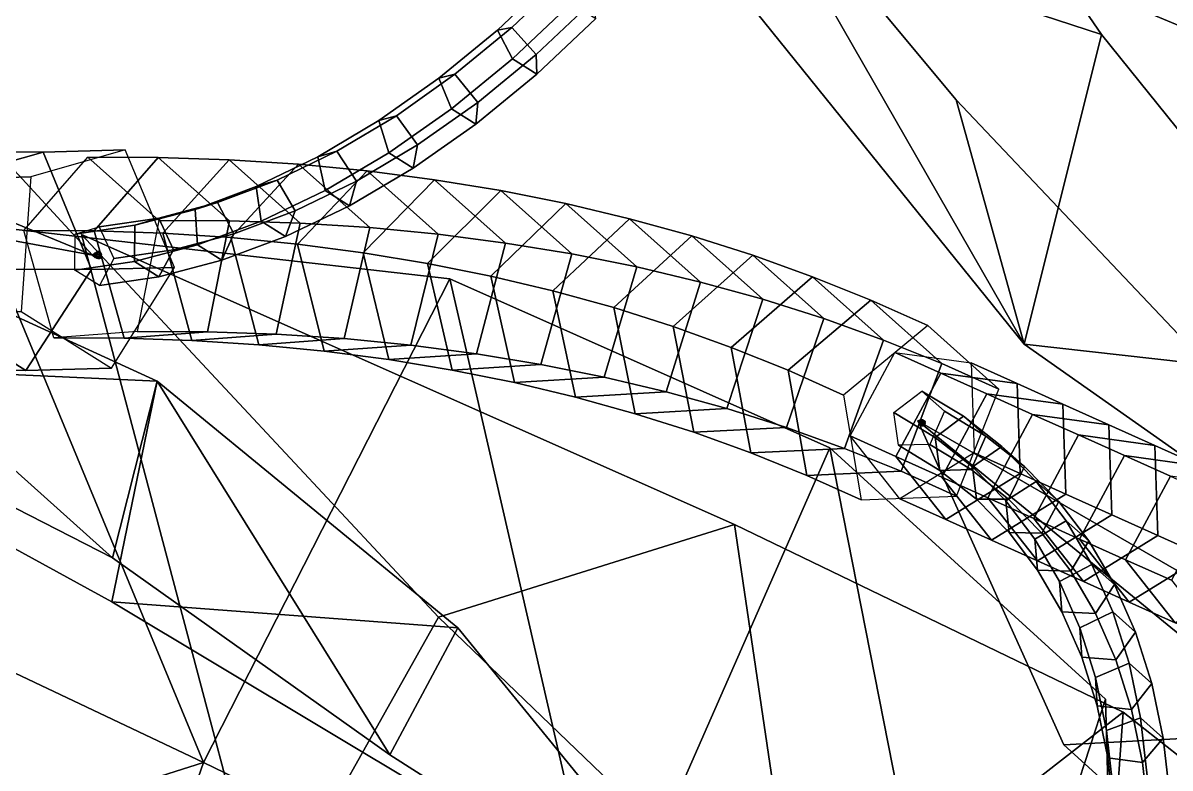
# Model space of a CAD drawing. Header units: metres. Extents: x -219 to 389, y -251 to 301.
# Drawn here: x 333.72 to 349.4, y -26.41 to -16.22 of the extents above; entities that cross this region are included whole.
import ezdxf

# ---------------------------------------------------------------- set-up
doc = ezdxf.new("R2010")
doc.units = ezdxf.units.M

msp = doc.modelspace()

# ---------------------------------------------------------------- linework, layer by layer
at = {"layer": 'Breeder_Intrnd', "color": 3}
for points in [[(332.8914, -17.9803, 845.6541), (334, -17.9865, 846.804), (332.6919, -18.3569, 848.0627), (331.5649, -18.3503, 846.8936)], [(334, -17.9865, 846.804), (335.12, -17.957, 847.9423), (333.8305, -18.3273, 849.2202), (332.6919, -18.3569, 848.0627)], [(333.5316, -19.5874, 844.9907), (334.6586, -19.594, 846.1598), (334, -17.9865, 846.804), (332.8914, -17.9803, 845.6541)], [(334.6586, -19.594, 846.1598), (335.7972, -19.5644, 847.3173), (335.12, -17.957, 847.9423), (334, -17.9865, 846.804)], [(334.6118, -18.05658, 848.4819), (335.5738, -18.05999, 849.4862), (334.6965, -19.06507, 850.323), (333.7346, -19.06166, 849.3187)], [(335.5829, -18.9231, 847.5488), (336.5448, -18.9266, 848.5531), (335.5738, -18.05999, 849.4862), (334.6118, -18.05658, 848.4819)], [(335.5738, -18.05999, 849.4862), (336.5402, -18.09243, 850.5221), (335.6376, -19.09704, 851.3322), (334.6965, -19.06507, 850.323)], [(336.5448, -18.9266, 848.5531), (337.5112, -18.959, 849.5891), (336.5402, -18.09243, 850.5221), (335.5738, -18.05999, 849.4862)], [(336.5402, -18.09243, 850.5221), (337.4921, -18.1541, 851.5701), (336.5646, -19.1574, 852.353), (335.6376, -19.09704, 851.3322)], [(337.5112, -18.959, 849.5891), (338.4632, -19.02071, 850.637), (337.4921, -18.1541, 851.5701), (336.5402, -18.09243, 850.5221)], [(337.4921, -18.1541, 851.5701), (338.4289, -18.2449, 852.6295), (337.4769, -19.2463, 853.385), (336.5646, -19.1574, 852.353)], [(338.4632, -19.02071, 850.637), (339.4, -19.1115, 851.6964), (338.4289, -18.2449, 852.6295), (337.4921, -18.1541, 851.5701)], [(332.6919, -18.3569, 848.0627), (333.8305, -18.3273, 849.2202), (333.6987, -20.1669, 849.3968), (332.5298, -20.1968, 848.2083)], [(338.4289, -18.2449, 852.6295), (339.3501, -18.3649, 853.6996), (338.3739, -19.3635, 854.4275), (337.4769, -19.2463, 853.385)], [(339.4, -19.1115, 851.6964), (340.3212, -19.2315, 852.7665), (339.3501, -18.3649, 853.6996), (338.4289, -18.2449, 852.6295)], [(339.3501, -18.3649, 853.6996), (340.2551, -18.5139, 854.7799), (339.2552, -19.5091, 855.4798), (338.3739, -19.3635, 854.4275)], [(340.3212, -19.2315, 852.7665), (341.2261, -19.3806, 853.8469), (340.2551, -18.5139, 854.7799), (339.3501, -18.3649, 853.6996)], [(340.2551, -18.5139, 854.7799), (341.1433, -18.692, 855.8696), (340.1201, -19.6828, 856.5413), (339.2552, -19.5091, 855.4798)], [(341.2261, -19.3806, 853.8469), (342.1143, -19.5586, 854.9366), (341.1433, -18.692, 855.8696), (340.2551, -18.5139, 854.7799)], [(341.1433, -18.692, 855.8696), (342.0143, -18.8988, 856.9683), (340.9681, -19.8847, 857.6115), (340.1201, -19.6828, 856.5413)], [(342.1143, -19.5586, 854.9366), (342.9853, -19.7655, 856.0352), (342.0143, -18.8988, 856.9683), (341.1433, -18.692, 855.8696)], [(335.2825, -20.443, 847.8315), (336.2444, -20.4464, 848.8358), (336.5448, -18.9266, 848.5531), (335.5829, -18.9231, 847.5488)], [(336.2444, -20.4464, 848.8358), (337.1855, -20.4784, 849.8449), (337.5112, -18.959, 849.5891), (336.5448, -18.9266, 848.5531)], [(337.1855, -20.4784, 849.8449), (338.1125, -20.5388, 850.8658), (338.4632, -19.02071, 850.637), (337.5112, -18.959, 849.5891)], [(342.0143, -18.8988, 856.9683), (342.8674, -19.1345, 858.075), (341.7989, -20.1146, 858.6895), (340.9681, -19.8847, 857.6115)], [(342.9853, -19.7655, 856.0352), (343.8384, -20.00112, 857.1419), (342.8674, -19.1345, 858.075), (342.0143, -18.8988, 856.9683)], [(333.7346, -19.06166, 849.3187), (334.6965, -19.06507, 850.323), (335.1086, -20.5315, 849.9233), (334.1467, -20.5281, 848.9191)], [(334.6965, -19.06507, 850.323), (335.6376, -19.09704, 851.3322), (336.0342, -20.5631, 850.916), (335.1086, -20.5315, 849.9233)], [(335.6376, -19.09704, 851.3322), (336.5646, -19.1574, 852.353), (336.9458, -20.6228, 851.9203), (336.0342, -20.5631, 850.916)], [(338.1125, -20.5388, 850.8658), (339.0247, -20.6276, 851.8978), (339.4, -19.1115, 851.6964), (338.4632, -19.02071, 850.637)], [(339.0247, -20.6276, 851.8978), (339.9218, -20.7449, 852.9402), (340.3212, -19.2315, 852.7665), (339.4, -19.1115, 851.6964)], [(336.5646, -19.1574, 852.353), (337.4769, -19.2463, 853.385), (337.843, -20.7105, 852.9354), (336.9458, -20.6228, 851.9203)], [(337.4769, -19.2463, 853.385), (338.3739, -19.3635, 854.4275), (338.7252, -20.826, 853.9608), (337.843, -20.7105, 852.9354)], [(339.9218, -20.7449, 852.9402), (340.803, -20.8904, 853.9926), (341.2261, -19.3806, 853.8469), (340.3212, -19.2315, 852.7665)], [(342.8674, -19.1345, 858.075), (343.7022, -19.3987, 859.1892), (342.6117, -20.3723, 859.7749), (341.7989, -20.1146, 858.6895)], [(343.8384, -20.00112, 857.1419), (344.6732, -20.2653, 858.2562), (343.7022, -19.3987, 859.1892), (342.8674, -19.1345, 858.075)], [(338.3739, -19.3635, 854.4275), (339.2552, -19.5091, 855.4798), (339.5919, -20.9694, 854.996), (338.7252, -20.826, 853.9608)], [(340.803, -20.8904, 853.9926), (341.6679, -21.06423, 855.0541), (342.1143, -19.5586, 854.9366), (341.2261, -19.3806, 853.8469)], [(343.7022, -19.3987, 859.1892), (344.5181, -19.6913, 860.3102), (343.4062, -20.6577, 860.8669), (342.6117, -20.3723, 859.7749)], [(344.6732, -20.2653, 858.2562), (345.4892, -20.5579, 859.3772), (344.5181, -19.6913, 860.3102), (343.7022, -19.3987, 859.1892)], [(332.6067, -20.9656, 845.814), (333.7636, -20.9729, 847.0145), (334.6586, -19.594, 846.1598), (333.5316, -19.5874, 844.9907)], [(333.7636, -20.9729, 847.0145), (334.9325, -20.943, 848.203), (335.7972, -19.5644, 847.3173), (334.6586, -19.594, 846.1598)], [(339.2552, -19.5091, 855.4798), (340.1201, -19.6828, 856.5413), (340.4424, -21.1405, 856.0402), (339.5919, -20.9694, 854.996)], [(341.6679, -21.06423, 855.0541), (342.516, -21.2661, 856.1242), (342.9853, -19.7655, 856.0352), (342.1143, -19.5586, 854.9366)], [(340.1201, -19.6828, 856.5413), (340.9681, -19.8847, 857.6115), (341.2765, -21.3393, 857.0928), (340.4424, -21.1405, 856.0402)], [(344.5181, -19.6913, 860.3102), (345.3148, -20.01229, 861.4374), (344.1819, -20.9706, 861.9648), (343.4062, -20.6577, 860.8669)], [(345.4892, -20.5579, 859.3772), (346.2859, -20.8789, 860.5043), (345.3148, -20.01229, 861.4374), (344.5181, -19.6913, 860.3102)], [(340.9681, -19.8847, 857.6115), (341.7989, -20.1146, 858.6895), (342.0934, -21.5657, 858.1533), (341.2765, -21.3393, 857.0928)], [(342.516, -21.2661, 856.1242), (343.3467, -21.4959, 857.2023), (343.8384, -20.00112, 857.1419), (342.9853, -19.7655, 856.0352)], [(343.3467, -21.4959, 857.2023), (344.1595, -21.7536, 858.2876), (344.6732, -20.2653, 858.2562), (343.8384, -20.00112, 857.1419)], [(345.3148, -20.01229, 861.4374), (346.0916, -20.3612, 862.5701), (344.9383, -21.3109, 863.0681), (344.1819, -20.9706, 861.9648)], [(346.2859, -20.8789, 860.5043), (347.0627, -21.2278, 861.637), (346.0916, -20.3612, 862.5701), (345.3148, -20.01229, 861.4374)], [(331.3729, -20.1895, 847.0078), (332.5298, -20.1968, 848.2083), (333.7636, -20.9729, 847.0145), (332.6067, -20.9656, 845.814)], [(332.5298, -20.1968, 848.2083), (333.6987, -20.1669, 849.3968), (334.9325, -20.943, 848.203), (333.7636, -20.9729, 847.0145)], [(341.7989, -20.1146, 858.6895), (342.6117, -20.3723, 859.7749), (342.8928, -21.8194, 859.2209), (342.0934, -21.5657, 858.1533)], [(342.6117, -20.3723, 859.7749), (343.4062, -20.6577, 860.8669), (343.6741, -22.1003, 860.295), (342.8928, -21.8194, 859.2209)], [(344.1595, -21.7536, 858.2876), (344.9541, -22.03908, 859.3796), (345.4892, -20.5579, 859.3772), (344.6732, -20.2653, 858.2562)], [(334.1467, -20.5281, 848.9191), (335.1086, -20.5315, 849.9233), (336.2444, -20.4464, 848.8358), (335.2825, -20.443, 847.8315)], [(335.1086, -20.5315, 849.9233), (336.0342, -20.5631, 850.916), (337.1855, -20.4784, 849.8449), (336.2444, -20.4464, 848.8358)], [(336.0342, -20.5631, 850.916), (336.9458, -20.6228, 851.9203), (338.1125, -20.5388, 850.8658), (337.1855, -20.4784, 849.8449)], [(336.9458, -20.6228, 851.9203), (337.843, -20.7105, 852.9354), (339.0247, -20.6276, 851.8978), (338.1125, -20.5388, 850.8658)], [(337.843, -20.7105, 852.9354), (338.7252, -20.826, 853.9608), (339.9218, -20.7449, 852.9402), (339.0247, -20.6276, 851.8978)], [(343.4062, -20.6577, 860.8669), (344.1819, -20.9706, 861.9648), (344.4369, -22.4084, 861.375), (343.6741, -22.1003, 860.295)], [(344.9541, -22.03908, 859.3796), (345.7298, -22.352, 860.4775), (346.2859, -20.8789, 860.5043), (345.4892, -20.5579, 859.3772)], [(338.7252, -20.826, 853.9608), (339.5919, -20.9694, 854.996), (340.803, -20.8904, 853.9926), (339.9218, -20.7449, 852.9402)], [(345.6424, -20.7274, 862.7652), (346.27, -21.00966, 863.6805), (345.6573, -22.1505, 863.749), (345.0296, -21.8683, 862.8336)], [(346.6845, -20.8701, 862.0067), (347.3121, -21.1524, 862.922), (346.27, -21.00966, 863.6805), (345.6424, -20.7274, 862.7652)], [(339.5919, -20.9694, 854.996), (340.4424, -21.1405, 856.0402), (341.6679, -21.06423, 855.0541), (340.803, -20.8904, 853.9926)], [(344.1819, -20.9706, 861.9648), (344.9383, -21.3109, 863.0681), (345.1808, -22.7433, 862.4602), (344.4369, -22.4084, 861.375)], [(346.27, -21.00966, 863.6805), (346.8976, -21.2918, 864.5959), (346.2849, -22.4327, 864.6643), (345.6573, -22.1505, 863.749)], [(345.7298, -22.352, 860.4775), (346.4862, -22.6922, 861.5808), (347.0627, -21.2278, 861.637), (346.2859, -20.8789, 860.5043)], [(347.3121, -21.1524, 862.922), (347.9397, -21.4346, 863.8373), (346.8976, -21.2918, 864.5959), (346.27, -21.00966, 863.6805)], [(346.7255, -22.1006, 861.5991), (347.3531, -22.3828, 862.5145), (347.3121, -21.1524, 862.922), (346.6845, -20.8701, 862.0067)], [(340.4424, -21.1405, 856.0402), (341.2765, -21.3393, 857.0928), (342.516, -21.2661, 856.1242), (341.6679, -21.06423, 855.0541)], [(347.3531, -22.3828, 862.5145), (347.9808, -22.6651, 863.4298), (347.9397, -21.4346, 863.8373), (347.3121, -21.1524, 862.922)], [(341.2765, -21.3393, 857.0928), (342.0934, -21.5657, 858.1533), (343.3467, -21.4959, 857.2023), (342.516, -21.2661, 856.1242)], [(346.8976, -21.2918, 864.5959), (347.5252, -21.5741, 865.5112), (346.9125, -22.715, 865.5797), (346.2849, -22.4327, 864.6643)], [(347.9397, -21.4346, 863.8373), (348.5674, -21.7168, 864.7527), (347.5252, -21.5741, 865.5112), (346.8976, -21.2918, 864.5959)], [(347.9808, -22.6651, 863.4298), (348.6084, -22.9473, 864.3452), (348.5674, -21.7168, 864.7527), (347.9397, -21.4346, 863.8373)], [(342.0934, -21.5657, 858.1533), (342.8928, -21.8194, 859.2209), (344.1595, -21.7536, 858.2876), (343.3467, -21.4959, 857.2023)], [(347.5252, -21.5741, 865.5112), (348.1529, -21.8563, 866.4266), (347.5401, -22.9972, 866.495), (346.9125, -22.715, 865.5797)], [(348.5674, -21.7168, 864.7527), (349.195, -21.999, 865.668), (348.1529, -21.8563, 866.4266), (347.5252, -21.5741, 865.5112)], [(342.8928, -21.8194, 859.2209), (343.6741, -22.1003, 860.295), (344.9541, -22.03908, 859.3796), (344.1595, -21.7536, 858.2876)], [(348.6084, -22.9473, 864.3452), (349.236, -23.2295, 865.2605), (349.195, -21.999, 865.668), (348.5674, -21.7168, 864.7527)], [(345.0296, -21.8683, 862.8336), (345.6573, -22.1505, 863.749), (346.3368, -23.01207, 863.0174), (345.7091, -22.7298, 862.1021)], [(348.1529, -21.8563, 866.4266), (348.7805, -22.1385, 867.3419), (348.1678, -23.2794, 867.4103), (347.5401, -22.9972, 866.495)], [(349.195, -21.999, 865.668), (349.8226, -22.2813, 866.5834), (348.7805, -22.1385, 867.3419), (348.1529, -21.8563, 866.4266)], [(343.6741, -22.1003, 860.295), (344.4369, -22.4084, 861.375), (345.7298, -22.352, 860.4775), (344.9541, -22.03908, 859.3796)], [(345.7091, -22.7298, 862.1021), (346.3368, -23.01207, 863.0174), (347.3531, -22.3828, 862.5145), (346.7255, -22.1006, 861.5991)], [(349.236, -23.2295, 865.2605), (349.8636, -23.5117, 866.1758), (349.8226, -22.2813, 866.5834), (349.195, -21.999, 865.668)], [(345.6573, -22.1505, 863.749), (346.2849, -22.4327, 864.6643), (346.9644, -23.2943, 863.9327), (346.3368, -23.01207, 863.0174)], [(348.7805, -22.1385, 867.3419), (349.4081, -22.4207, 868.2573), (348.7954, -23.5617, 868.3257), (348.1678, -23.2794, 867.4103)], [(349.8226, -22.2813, 866.5834), (350.4502, -22.5635, 867.4987), (349.4081, -22.4207, 868.2573), (348.7805, -22.1385, 867.3419)], [(344.4369, -22.4084, 861.375), (345.1808, -22.7433, 862.4602), (346.4862, -22.6922, 861.5808), (345.7298, -22.352, 860.4775)], [(346.3368, -23.01207, 863.0174), (346.9644, -23.2943, 863.9327), (347.9808, -22.6651, 863.4298), (347.3531, -22.3828, 862.5145)], [(349.4081, -22.4207, 868.2573), (350.0357, -22.703, 869.1726), (349.423, -23.8439, 869.241), (348.7954, -23.5617, 868.3257)], [(346.2849, -22.4327, 864.6643), (346.9125, -22.715, 865.5797), (347.592, -23.5765, 864.8481), (346.9644, -23.2943, 863.9327)], [(346.9125, -22.715, 865.5797), (347.5401, -22.9972, 866.495), (348.2196, -23.8587, 865.7634), (347.592, -23.5765, 864.8481)], [(346.9644, -23.2943, 863.9327), (347.592, -23.5765, 864.8481), (348.6084, -22.9473, 864.3452), (347.9808, -22.6651, 863.4298)], [(347.5401, -22.9972, 866.495), (348.1678, -23.2794, 867.4103), (348.8473, -24.1409, 866.6788), (348.2196, -23.8587, 865.7634)], [(347.592, -23.5765, 864.8481), (348.2196, -23.8587, 865.7634), (349.236, -23.2295, 865.2605), (348.6084, -22.9473, 864.3452)], [(348.1678, -23.2794, 867.4103), (348.7954, -23.5617, 868.3257), (349.4749, -24.4232, 867.5941), (348.8473, -24.1409, 866.6788)], [(348.2196, -23.8587, 865.7634), (348.8473, -24.1409, 866.6788), (349.8636, -23.5117, 866.1758), (349.236, -23.2295, 865.2605)], [(348.8473, -24.1409, 866.6788), (349.4749, -24.4232, 867.5941), (350.4913, -23.794, 867.0912), (349.8636, -23.5117, 866.1758)], [(348.7954, -23.5617, 868.3257), (349.423, -23.8439, 869.241), (350.1025, -24.7054, 868.5095), (349.4749, -24.4232, 867.5941)]]:
    msp.add_3dface(points, dxfattribs=at)
at = {"layer": 'Breeder_Leaf', "color": 3}
for points in [[(352.7274, -17.593, 848.0336), (347.7199, -9.6091, 851.4254), (351.9149, -10.142, 846.696)], [(352.7274, -17.593, 848.0336), (351.9149, -10.142, 846.696), (347.7199, -9.6091, 851.4254)], [(352.7274, -17.593, 848.0336), (348.3835, -15.7757, 851.8989), (347.7199, -9.6091, 851.4254)], [(352.7274, -17.593, 848.0336), (347.7199, -9.6091, 851.4254), (348.3835, -15.7757, 851.8989)], [(329.077, -22.9613, 887.4192), (333.147, -18.9937, 888.1226), (336.1917, -26.3339, 883.3494)], [(329.077, -22.9613, 887.4192), (336.1917, -26.3339, 883.3494), (333.147, -18.9937, 888.1226)], [(336.1917, -26.3339, 883.3494), (333.147, -18.9937, 888.1226), (339.5609, -19.7207, 884.1119)], [(336.1917, -26.3339, 883.3494), (339.5609, -19.7207, 884.1119), (333.147, -18.9937, 888.1226)], [(337.0308, -28.578, 899.2281), (334.5245, -19.1152, 898.0856), (339.4035, -24.3465, 899.1265)], [(337.0308, -28.578, 899.2281), (339.4035, -24.3465, 899.1265), (334.5245, -19.1152, 898.0856)], [(334.5245, -19.1152, 898.0856), (343.4519, -23.08028, 901.2039), (339.4035, -24.3465, 899.1265)], [(334.5245, -19.1152, 898.0856), (339.4035, -24.3465, 899.1265), (343.4519, -23.08028, 901.2039)], [(339.5609, -19.7207, 884.1119), (341.6929, -29.00261, 879.6759), (336.1917, -26.3339, 883.3494)], [(339.5609, -19.7207, 884.1119), (336.1917, -26.3339, 883.3494), (341.6929, -29.00261, 879.6759)], [(341.6929, -29.00261, 879.6759), (339.5609, -19.7207, 884.1119), (344.7555, -22.03383, 879.5256)], [(341.6929, -29.00261, 879.6759), (344.7555, -22.03383, 879.5256), (339.5609, -19.7207, 884.1119)], [(344.7555, -22.03383, 879.5256), (346.5943, -31.378, 876.4229), (341.6929, -29.00261, 879.6759)], [(344.7555, -22.03383, 879.5256), (341.6929, -29.00261, 879.6759), (346.5943, -31.378, 876.4229)], [(344.7555, -22.03383, 879.5256), (348.5214, -25.4684, 876.189), (346.5943, -31.378, 876.4229)], [(344.7555, -22.03383, 879.5256), (346.5943, -31.378, 876.4229), (348.5214, -25.4684, 876.189)], [(336.1917, -26.3339, 883.3494), (328.989, -28.6224, 889.0211), (329.077, -22.9613, 887.4192)], [(336.1917, -26.3339, 883.3494), (329.077, -22.9613, 887.4192), (328.989, -28.6224, 889.0211)], [(339.4035, -24.3465, 899.1265), (343.4519, -23.08028, 901.2039), (344.3369, -29.09448, 896.5684)], [(339.4035, -24.3465, 899.1265), (344.3369, -29.09448, 896.5684), (343.4519, -23.08028, 901.2039)], [(344.3369, -29.09448, 896.5684), (343.4519, -23.08028, 901.2039), (348.7649, -25.6482, 899.0935)], [(344.3369, -29.09448, 896.5684), (348.7649, -25.6482, 899.0935), (343.4519, -23.08028, 901.2039)], [(344.3369, -29.09448, 896.5684), (337.0308, -28.578, 899.2281), (339.4035, -24.3465, 899.1265)], [(344.3369, -29.09448, 896.5684), (339.4035, -24.3465, 899.1265), (337.0308, -28.578, 899.2281)], [(346.5943, -31.378, 876.4229), (348.5214, -25.4684, 876.189), (348.6193, -28.9237, 872.8167)], [(346.5943, -31.378, 876.4229), (348.6193, -28.9237, 872.8167), (348.5214, -25.4684, 876.189)], [(348.7649, -25.6482, 899.0935), (348.2632, -32.7582, 894.1677), (344.3369, -29.09448, 896.5684)], [(348.7649, -25.6482, 899.0935), (344.3369, -29.09448, 896.5684), (348.2632, -32.7582, 894.1677)], [(348.2632, -32.7582, 894.1677), (348.7649, -25.6482, 899.0935), (352.8228, -28.8484, 895.997)], [(348.2632, -32.7582, 894.1677), (352.8228, -28.8484, 895.997), (348.7649, -25.6482, 899.0935)], [(333.6598, -33.6232, 885.5049), (328.989, -28.6224, 889.0211), (336.1917, -26.3339, 883.3494)], [(333.6598, -33.6232, 885.5049), (336.1917, -26.3339, 883.3494), (328.989, -28.6224, 889.0211)], [(341.6929, -29.00261, 879.6759), (333.6598, -33.6232, 885.5049), (336.1917, -26.3339, 883.3494)], [(341.6929, -29.00261, 879.6759), (336.1917, -26.3339, 883.3494), (333.6598, -33.6232, 885.5049)]]:
    msp.add_3dface(points, dxfattribs=at)
at = {"layer": 'Breeder_Mrstm', "color": 3}
for points in [[(334.7232, -19.3586, 848.4935), (334.7427, -19.3458, 848.4745), (334.6739, -19.3977, 848.4179)], [(334.7232, -19.3586, 848.4935), (334.6739, -19.3977, 848.4179), (334.7427, -19.3458, 848.4745)], [(334.6739, -19.3977, 848.4179), (334.7139, -19.3804, 848.5057), (334.7232, -19.3586, 848.4935)], [(334.6739, -19.3977, 848.4179), (334.7232, -19.3586, 848.4935), (334.7139, -19.3804, 848.5057)], [(334.6739, -19.3977, 848.4179), (334.7404, -19.3597, 848.4791), (334.7574, -19.3674, 848.46)], [(334.6739, -19.3977, 848.4179), (334.7574, -19.3674, 848.46), (334.7404, -19.3597, 848.4791)], [(334.7574, -19.3674, 848.46), (334.7728, -19.3892, 848.4461), (334.6739, -19.3977, 848.4179)], [(334.7574, -19.3674, 848.46), (334.6739, -19.3977, 848.4179), (334.7728, -19.3892, 848.4461)], [(334.7071, -19.4013, 848.5104), (334.7044, -19.3714, 848.5129), (334.6739, -19.3977, 848.4179)], [(334.7071, -19.4013, 848.5104), (334.6739, -19.3977, 848.4179), (334.7044, -19.3714, 848.5129)], [(334.6739, -19.3977, 848.4179), (334.7633, -19.3898, 848.4573), (334.7625, -19.4165, 848.4564)], [(334.6739, -19.3977, 848.4179), (334.7625, -19.4165, 848.4564), (334.7633, -19.3898, 848.4573)], [(334.6739, -19.3977, 848.4179), (334.72, -19.4226, 848.5008), (334.7071, -19.4013, 848.5104)], [(334.6739, -19.3977, 848.4179), (334.7071, -19.4013, 848.5104), (334.72, -19.4226, 848.5008)], [(334.6739, -19.3977, 848.4179), (334.7504, -19.4284, 848.471), (334.7312, -19.4368, 848.4876)], [(334.6739, -19.3977, 848.4179), (334.7312, -19.4368, 848.4876), (334.7504, -19.4284, 848.471)], [(334.7312, -19.4368, 848.4876), (334.7104, -19.4309, 848.5085), (334.6739, -19.3977, 848.4179)], [(334.7312, -19.4368, 848.4876), (334.6739, -19.3977, 848.4179), (334.7104, -19.4309, 848.5085)], [(334.7625, -19.4165, 848.4564), (334.7525, -19.4426, 848.4674), (334.6739, -19.3977, 848.4179)], [(334.7625, -19.4165, 848.4564), (334.6739, -19.3977, 848.4179), (334.7525, -19.4426, 848.4674)], [(334.7044, -19.3714, 848.5129), (334.7332, -19.3973, 848.541), (334.7324, -19.3681, 848.5372)], [(334.7044, -19.3714, 848.5129), (334.7324, -19.3681, 848.5372), (334.7332, -19.3973, 848.541)], [(334.7071, -19.4013, 848.5104), (334.7332, -19.3973, 848.541), (334.7044, -19.3714, 848.5129)], [(334.7071, -19.4013, 848.5104), (334.7044, -19.3714, 848.5129), (334.7332, -19.3973, 848.541)], [(334.7071, -19.4013, 848.5104), (334.7456, -19.4224, 848.532), (334.7332, -19.3973, 848.541)], [(334.7071, -19.4013, 848.5104), (334.7332, -19.3973, 848.541), (334.7456, -19.4224, 848.532)], [(334.72, -19.4226, 848.5008), (334.7456, -19.4224, 848.532), (334.7071, -19.4013, 848.5104)], [(334.72, -19.4226, 848.5008), (334.7071, -19.4013, 848.5104), (334.7456, -19.4224, 848.532)], [(334.7104, -19.4309, 848.5085), (334.7566, -19.4378, 848.519), (334.7351, -19.4267, 848.5359)], [(334.7104, -19.4309, 848.5085), (334.7351, -19.4267, 848.5359), (334.7566, -19.4378, 848.519)], [(334.7312, -19.4368, 848.4876), (334.7566, -19.4378, 848.519), (334.7104, -19.4309, 848.5085)], [(334.7312, -19.4368, 848.4876), (334.7104, -19.4309, 848.5085), (334.7566, -19.4378, 848.519)], [(334.7139, -19.3804, 848.5057), (334.7408, -19.3764, 848.5356), (334.7232, -19.3586, 848.4935)], [(334.7139, -19.3804, 848.5057), (334.7232, -19.3586, 848.4935), (334.7408, -19.3764, 848.5356)], [(334.7232, -19.3586, 848.4935), (334.7529, -19.3542, 848.5205), (334.7427, -19.3458, 848.4745)], [(334.7232, -19.3586, 848.4935), (334.7427, -19.3458, 848.4745), (334.7529, -19.3542, 848.5205)], [(334.7232, -19.3586, 848.4935), (334.7408, -19.3764, 848.5356), (334.7529, -19.3542, 848.5205)], [(334.7232, -19.3586, 848.4935), (334.7529, -19.3542, 848.5205), (334.7408, -19.3764, 848.5356)], [(334.7504, -19.4284, 848.471), (334.7782, -19.4313, 848.5002), (334.7312, -19.4368, 848.4876)], [(334.7504, -19.4284, 848.471), (334.7312, -19.4368, 848.4876), (334.7782, -19.4313, 848.5002)], [(334.7312, -19.4368, 848.4876), (334.7782, -19.4313, 848.5002), (334.7566, -19.4378, 848.519)], [(334.7312, -19.4368, 848.4876), (334.7566, -19.4378, 848.519), (334.7782, -19.4313, 848.5002)], [(334.7404, -19.3597, 848.4791), (334.7704, -19.3563, 848.5059), (334.7574, -19.3674, 848.46)], [(334.7404, -19.3597, 848.4791), (334.7574, -19.3674, 848.46), (334.7704, -19.3563, 848.5059)], [(334.7427, -19.3458, 848.4745), (334.7529, -19.3542, 848.5205), (334.7711, -19.3471, 848.4985)], [(334.7427, -19.3458, 848.4745), (334.7711, -19.3471, 848.4985), (334.7529, -19.3542, 848.5205)], [(334.7625, -19.4165, 848.4564), (334.7909, -19.4201, 848.4848), (334.7525, -19.4426, 848.4674)], [(334.7625, -19.4165, 848.4564), (334.7525, -19.4426, 848.4674), (334.7909, -19.4201, 848.4848)], [(334.7525, -19.4426, 848.4674), (334.7909, -19.4201, 848.4848), (334.7756, -19.4424, 848.4965)], [(334.7525, -19.4426, 848.4674), (334.7756, -19.4424, 848.4965), (334.7909, -19.4201, 848.4848)], [(334.7574, -19.3674, 848.46), (334.7704, -19.3563, 848.5059), (334.7886, -19.3676, 848.4857)], [(334.7574, -19.3674, 848.46), (334.7886, -19.3676, 848.4857), (334.7704, -19.3563, 848.5059)], [(334.7574, -19.3674, 848.46), (334.7886, -19.3676, 848.4857), (334.7728, -19.3892, 848.4461)], [(334.7574, -19.3674, 848.46), (334.7728, -19.3892, 848.4461), (334.7886, -19.3676, 848.4857)], [(334.7633, -19.3898, 848.4573), (334.7939, -19.3908, 848.4837), (334.7625, -19.4165, 848.4564)], [(334.7633, -19.3898, 848.4573), (334.7625, -19.4165, 848.4564), (334.7939, -19.3908, 848.4837)], [(334.7625, -19.4165, 848.4564), (334.7939, -19.3908, 848.4837), (334.7909, -19.4201, 848.4848)], [(334.7625, -19.4165, 848.4564), (334.7909, -19.4201, 848.4848), (334.7939, -19.3908, 848.4837)], [(334.7728, -19.3892, 848.4461), (334.7886, -19.3676, 848.4857), (334.7982, -19.3924, 848.473)], [(334.7728, -19.3892, 848.4461), (334.7982, -19.3924, 848.473), (334.7886, -19.3676, 848.4857)], [(345.9833, -21.6644, 862.3566), (346.004, -21.6432, 862.3511), (345.9552, -21.6626, 862.2624)], [(345.9833, -21.6644, 862.3566), (345.9552, -21.6626, 862.2624), (346.004, -21.6432, 862.3511)], [(345.9552, -21.6626, 862.2624), (345.9967, -21.6537, 862.3508), (346.019, -21.6509, 862.3363)], [(345.9552, -21.6626, 862.2624), (346.019, -21.6509, 862.3363), (345.9967, -21.6537, 862.3508)], [(346.019, -21.6509, 862.3363), (346.0409, -21.6631, 862.3197), (345.9552, -21.6626, 862.2624)], [(346.019, -21.6509, 862.3363), (345.9552, -21.6626, 862.2624), (346.0409, -21.6631, 862.3197)], [(345.9552, -21.6626, 862.2624), (346.0299, -21.6607, 862.3258), (346.0356, -21.6843, 862.3146)], [(345.9552, -21.6626, 862.2624), (346.0356, -21.6843, 862.3146), (346.0299, -21.6607, 862.3258)], [(345.9552, -21.6626, 862.2624), (345.9955, -21.7195, 862.3313), (345.978, -21.7069, 862.3472)], [(345.9552, -21.6626, 862.2624), (345.978, -21.7069, 862.3472), (345.9955, -21.7195, 862.3313)], [(345.978, -21.7069, 862.3472), (345.9698, -21.6824, 862.3625), (345.9552, -21.6626, 862.2624)], [(345.978, -21.7069, 862.3472), (345.9552, -21.6626, 862.2624), (345.9698, -21.6824, 862.3625)], [(345.9552, -21.6626, 862.2624), (346.0291, -21.7011, 862.3138), (346.0104, -21.7187, 862.3213)], [(345.9552, -21.6626, 862.2624), (346.0104, -21.7187, 862.3213), (346.0291, -21.7011, 862.3138)], [(346.0104, -21.7187, 862.3213), (345.9863, -21.7255, 862.3379), (345.9552, -21.6626, 862.2624)], [(346.0104, -21.7187, 862.3213), (345.9552, -21.6626, 862.2624), (345.9863, -21.7255, 862.3379)], [(346.0356, -21.6843, 862.3146), (346.03, -21.7137, 862.3116), (345.9552, -21.6626, 862.2624)], [(346.0356, -21.6843, 862.3146), (345.9552, -21.6626, 862.2624), (346.03, -21.7137, 862.3116)], [(345.9552, -21.6626, 862.2624), (345.9751, -21.6897, 862.3545), (345.9833, -21.6644, 862.3566)], [(345.9552, -21.6626, 862.2624), (345.9833, -21.6644, 862.3566), (345.9751, -21.6897, 862.3545)], [(345.978, -21.7069, 862.3472), (345.9994, -21.7155, 862.3802), (345.9698, -21.6824, 862.3625)], [(345.978, -21.7069, 862.3472), (345.9698, -21.6824, 862.3625), (345.9994, -21.7155, 862.3802)], [(345.9698, -21.6824, 862.3625), (345.9994, -21.7155, 862.3802), (345.9938, -21.6884, 862.3903)], [(345.9698, -21.6824, 862.3625), (345.9938, -21.6884, 862.3903), (345.9994, -21.7155, 862.3802)], [(345.9751, -21.6897, 862.3545), (345.9951, -21.7, 862.388), (345.9833, -21.6644, 862.3566)], [(345.9751, -21.6897, 862.3545), (345.9833, -21.6644, 862.3566), (345.9951, -21.7, 862.388)], [(345.9955, -21.7195, 862.3313), (346.017, -21.7318, 862.3632), (345.978, -21.7069, 862.3472)], [(345.9955, -21.7195, 862.3313), (345.978, -21.7069, 862.3472), (346.017, -21.7318, 862.3632)], [(345.978, -21.7069, 862.3472), (346.017, -21.7318, 862.3632), (345.9994, -21.7155, 862.3802)], [(345.978, -21.7069, 862.3472), (345.9994, -21.7155, 862.3802), (346.017, -21.7318, 862.3632)], [(345.9833, -21.6644, 862.3566), (346.0065, -21.6729, 862.3885), (346.004, -21.6432, 862.3511)], [(345.9833, -21.6644, 862.3566), (346.004, -21.6432, 862.3511), (346.0065, -21.6729, 862.3885)], [(345.9833, -21.6644, 862.3566), (345.9951, -21.7, 862.388), (346.0065, -21.6729, 862.3885)], [(345.9833, -21.6644, 862.3566), (346.0065, -21.6729, 862.3885), (345.9951, -21.7, 862.388)], [(346.0104, -21.7187, 862.3213), (346.0311, -21.7292, 862.3543), (345.9863, -21.7255, 862.3379)], [(346.0104, -21.7187, 862.3213), (345.9863, -21.7255, 862.3379), (346.0311, -21.7292, 862.3543)], [(345.9863, -21.7255, 862.3379), (346.0311, -21.7292, 862.3543), (346.0058, -21.7298, 862.3693)], [(345.9863, -21.7255, 862.3379), (346.0058, -21.7298, 862.3693), (346.0311, -21.7292, 862.3543)], [(345.9967, -21.6537, 862.3508), (346.0181, -21.6615, 862.3841), (346.019, -21.6509, 862.3363)], [(345.9967, -21.6537, 862.3508), (346.019, -21.6509, 862.3363), (346.0181, -21.6615, 862.3841)], [(346.004, -21.6432, 862.3511), (346.0065, -21.6729, 862.3885), (346.0273, -21.6552, 862.3776)], [(346.004, -21.6432, 862.3511), (346.0273, -21.6552, 862.3776), (346.0065, -21.6729, 862.3885)], [(346.0291, -21.7011, 862.3138), (346.0529, -21.7121, 862.3446), (346.0104, -21.7187, 862.3213)], [(346.0291, -21.7011, 862.3138), (346.0104, -21.7187, 862.3213), (346.0529, -21.7121, 862.3446)], [(346.0104, -21.7187, 862.3213), (346.0529, -21.7121, 862.3446), (346.0311, -21.7292, 862.3543)], [(346.0104, -21.7187, 862.3213), (346.0311, -21.7292, 862.3543), (346.0529, -21.7121, 862.3446)], [(346.019, -21.6509, 862.3363), (346.0181, -21.6615, 862.3841), (346.0424, -21.6614, 862.3675)], [(346.019, -21.6509, 862.3363), (346.0424, -21.6614, 862.3675), (346.0181, -21.6615, 862.3841)], [(346.019, -21.6509, 862.3363), (346.0424, -21.6614, 862.3675), (346.0409, -21.6631, 862.3197)], [(346.019, -21.6509, 862.3363), (346.0409, -21.6631, 862.3197), (346.0424, -21.6614, 862.3675)], [(346.0299, -21.6607, 862.3258), (346.0537, -21.6689, 862.3574), (346.0356, -21.6843, 862.3146)], [(346.0299, -21.6607, 862.3258), (346.0356, -21.6843, 862.3146), (346.0537, -21.6689, 862.3574)], [(346.0356, -21.6843, 862.3146), (346.0575, -21.6959, 862.3465), (346.03, -21.7137, 862.3116)], [(346.0356, -21.6843, 862.3146), (346.03, -21.7137, 862.3116), (346.0575, -21.6959, 862.3465)], [(346.03, -21.7137, 862.3116), (346.0575, -21.6959, 862.3465), (346.0459, -21.7229, 862.3439)], [(346.03, -21.7137, 862.3116), (346.0459, -21.7229, 862.3439), (346.0575, -21.6959, 862.3465)], [(346.0356, -21.6843, 862.3146), (346.0537, -21.6689, 862.3574), (346.0575, -21.6959, 862.3465)], [(346.0356, -21.6843, 862.3146), (346.0575, -21.6959, 862.3465), (346.0537, -21.6689, 862.3574)], [(346.0409, -21.6631, 862.3197), (346.0424, -21.6614, 862.3675), (346.0591, -21.677, 862.349)], [(346.0409, -21.6631, 862.3197), (346.0591, -21.677, 862.349), (346.0424, -21.6614, 862.3675)]]:
    msp.add_3dface(points, dxfattribs=at)
at = {"layer": 'Breeder_Petiole', "color": 3}
for points in [[(340.4084, -16.2822, 852.3191), (341.1601, -15.5699, 852.6329), (340.9815, -15.5879, 853.0997), (340.2094, -16.3182, 852.7766)], [(340.2094, -16.3182, 852.7766), (340.9815, -15.5879, 853.0997), (341.2216, -15.9512, 853.3457), (340.4164, -16.7107, 853.0073)], [(340.7403, -16.6521, 852.2629), (341.5124, -15.9219, 852.5861), (341.1601, -15.5699, 852.6329), (340.4084, -16.2822, 852.3191)], [(340.4164, -16.7107, 853.0073), (341.2216, -15.9512, 853.3457), (341.5547, -16.1607, 853.0234), (340.7495, -16.9202, 852.685)], [(340.7495, -16.9202, 852.685), (341.5547, -16.1607, 853.0234), (341.5124, -15.9219, 852.5861), (340.7403, -16.6521, 852.2629)], [(339.6288, -16.9242, 851.9307), (340.4084, -16.2822, 852.3191), (340.2094, -16.3182, 852.7766), (339.4088, -16.9762, 852.3769)], [(339.9397, -17.3101, 851.8632), (340.7403, -16.6521, 852.2629), (340.4084, -16.2822, 852.3191), (339.6288, -16.9242, 851.9307)], [(339.4088, -16.9762, 852.3769), (340.2094, -16.3182, 852.7766), (340.4164, -16.7107, 853.0073), (339.5816, -17.3948, 852.5892)], [(339.5816, -17.3948, 852.5892), (340.4164, -16.7107, 853.0073), (340.7495, -16.9202, 852.685), (339.9146, -17.6043, 852.2669)], [(339.9146, -17.6043, 852.2669), (340.7495, -16.9202, 852.685), (340.7403, -16.6521, 852.2629), (339.9397, -17.3101, 851.8632)], [(338.8288, -17.4897, 851.4716), (339.6288, -16.9242, 851.9307), (339.4088, -16.9762, 852.3769), (338.5872, -17.5557, 851.9045)], [(339.1181, -17.8896, 851.3909), (339.9397, -17.3101, 851.8632), (339.6288, -16.9242, 851.9307), (338.8288, -17.4897, 851.4716)], [(338.5872, -17.5557, 851.9045), (339.4088, -16.9762, 852.3769), (339.5816, -17.3948, 852.5892), (338.7251, -17.9969, 852.0955)], [(338.7251, -17.9969, 852.0955), (339.5816, -17.3948, 852.5892), (339.9146, -17.6043, 852.2669), (339.0582, -18.2064, 851.7733)], [(339.0582, -18.2064, 851.7733), (339.9146, -17.6043, 852.2669), (339.9397, -17.3101, 851.8632), (339.1181, -17.8896, 851.3909)], [(338.016, -17.9734, 850.946), (338.8288, -17.4897, 851.4716), (338.5872, -17.5557, 851.9045), (337.7528, -18.05104, 851.3641)], [(337.7528, -18.05104, 851.3641), (338.5872, -17.5557, 851.9045), (338.7251, -17.9969, 852.0955), (337.8554, -18.5112, 851.5309)], [(338.2837, -18.3849, 850.8505), (339.1181, -17.8896, 851.3909), (338.8288, -17.4897, 851.4716), (338.016, -17.9734, 850.946)], [(337.1983, -18.3705, 850.3591), (338.016, -17.9734, 850.946), (337.7528, -18.05104, 851.3641), (336.9134, -18.4574, 850.7609)], [(337.4442, -18.7914, 850.2472), (338.2837, -18.3849, 850.8505), (338.016, -17.9734, 850.946), (337.1983, -18.3705, 850.3591)], [(337.8554, -18.5112, 851.5309), (338.7251, -17.9969, 852.0955), (339.0582, -18.2064, 851.7733), (338.1884, -18.7207, 851.2087)], [(338.1884, -18.7207, 851.2087), (339.0582, -18.2064, 851.7733), (339.1181, -17.8896, 851.3909), (338.2837, -18.3849, 850.8505)], [(336.9134, -18.4574, 850.7609), (337.7528, -18.05104, 851.3641), (337.8554, -18.5112, 851.5309), (336.9806, -18.9328, 850.901)], [(336.3836, -18.6773, 849.7165), (337.1983, -18.3705, 850.3591), (336.9134, -18.4574, 850.7609), (336.0771, -18.7711, 850.1005)], [(336.0771, -18.7711, 850.1005), (336.9134, -18.4574, 850.7609), (336.9806, -18.9328, 850.901), (336.1093, -19.2576, 850.2117)], [(336.608, -19.105, 849.5869), (337.4442, -18.7914, 850.2472), (337.1983, -18.3705, 850.3591), (336.3836, -18.6773, 849.7165)], [(337.3137, -19.1423, 850.5787), (338.1884, -18.7207, 851.2087), (338.2837, -18.3849, 850.8505), (337.4442, -18.7914, 850.2472)], [(336.9806, -18.9328, 850.901), (337.8554, -18.5112, 851.5309), (338.1884, -18.7207, 851.2087), (337.3137, -19.1423, 850.5787)], [(335.2521, -18.9889, 849.3894), (336.0771, -18.7711, 850.1005), (336.1093, -19.2576, 850.2117), (335.2499, -19.4825, 849.4697)], [(335.5797, -18.8908, 849.0244), (336.3836, -18.6773, 849.7165), (336.0771, -18.7711, 850.1005), (335.2521, -18.9889, 849.3894)], [(335.783, -19.3228, 848.8757), (336.608, -19.105, 849.5869), (336.3836, -18.6773, 849.7165), (335.5797, -18.8908, 849.0244)], [(336.4424, -19.4671, 849.8895), (337.3137, -19.1423, 850.5787), (337.4442, -18.7914, 850.2472), (336.608, -19.105, 849.5869)], [(334.7644, -19.0115, 848.2603), (335.5797, -18.8908, 849.0244), (335.2521, -18.9889, 849.3894), (334.4369, -19.1096, 848.6253)], [(334.9677, -19.4435, 848.1116), (335.783, -19.3228, 848.8757), (335.5797, -18.8908, 849.0244), (334.7644, -19.0115, 848.2603)], [(336.1093, -19.2576, 850.2117), (336.9806, -18.9328, 850.901), (337.3137, -19.1423, 850.5787), (336.4424, -19.4671, 849.8895)], [(334.4369, -19.1096, 848.6253), (335.2521, -18.9889, 849.3894), (335.2499, -19.4825, 849.4697), (334.4347, -19.6032, 848.7056)], [(335.583, -19.692, 849.1475), (336.4424, -19.4671, 849.8895), (336.608, -19.105, 849.5869), (335.783, -19.3228, 848.8757)], [(335.2499, -19.4825, 849.4697), (336.1093, -19.2576, 850.2117), (336.4424, -19.4671, 849.8895), (335.583, -19.692, 849.1475)], [(334.7678, -19.8127, 848.3834), (335.583, -19.692, 849.1475), (335.783, -19.3228, 848.8757), (334.9677, -19.4435, 848.1116)], [(334.4347, -19.6032, 848.7056), (335.2499, -19.4825, 849.4697), (335.583, -19.692, 849.1475), (334.7678, -19.8127, 848.3834)], [(346.0118, -21.2562, 862.3804), (346.5785, -21.5989, 863.2884), (346.1937, -21.8909, 863.4183), (345.627, -21.5482, 862.5103)], [(346.3202, -21.5315, 862.084), (346.8868, -21.8742, 862.9921), (346.5785, -21.5989, 863.2884), (346.0118, -21.2562, 862.3804)], [(345.627, -21.5482, 862.5103), (346.1937, -21.8909, 863.4183), (346.2593, -22.3398, 863.2079), (345.6927, -21.9971, 862.2999)], [(346.1186, -21.9869, 862.038), (346.6853, -22.3296, 862.946), (346.8868, -21.8742, 862.9921), (346.3202, -21.5315, 862.084)], [(346.5785, -21.5989, 863.2884), (347.1049, -22.01396, 864.2217), (346.7032, -22.2941, 864.3232), (346.1937, -21.8909, 863.4183)], [(346.8868, -21.8742, 862.9921), (347.4133, -22.2891, 863.9254), (347.1049, -22.01396, 864.2217), (346.5785, -21.5989, 863.2884)], [(346.1937, -21.8909, 863.4183), (346.7032, -22.2941, 864.3232), (346.7585, -22.7359, 864.0953), (346.2593, -22.3398, 863.2079)], [(346.6853, -22.3296, 862.946), (347.1948, -22.7328, 863.8509), (347.4133, -22.2891, 863.9254), (346.8868, -21.8742, 862.9921)], [(345.6927, -21.9971, 862.2999), (346.2593, -22.3398, 863.2079), (346.6853, -22.3296, 862.946), (346.1186, -21.9869, 862.038)], [(347.1049, -22.01396, 864.2217), (347.5749, -22.492, 865.155), (347.1581, -22.7585, 865.2279), (346.7032, -22.2941, 864.3232)], [(347.4133, -22.2891, 863.9254), (347.8833, -22.7672, 864.8586), (347.5749, -22.492, 865.155), (347.1049, -22.01396, 864.2217)], [(346.2593, -22.3398, 863.2079), (346.7585, -22.7359, 864.0953), (347.1948, -22.7328, 863.8509), (346.6853, -22.3296, 862.946)], [(346.7032, -22.2941, 864.3232), (347.1581, -22.7585, 865.2279), (347.204, -23.1919, 864.9825), (346.7585, -22.7359, 864.0953)], [(347.1948, -22.7328, 863.8509), (347.6497, -23.1972, 864.7556), (347.8833, -22.7672, 864.8586), (347.4133, -22.2891, 863.9254)], [(347.5749, -22.492, 865.155), (347.9861, -23.03055, 866.0831), (347.5558, -23.2815, 866.1276), (347.1581, -22.7585, 865.2279)], [(347.8833, -22.7672, 864.8586), (348.2945, -23.3057, 865.7867), (347.9861, -23.03055, 866.0831), (347.5749, -22.492, 865.155)], [(346.7585, -22.7359, 864.0953), (347.204, -23.1919, 864.9825), (347.6497, -23.1972, 864.7556), (347.1948, -22.7328, 863.8509)], [(347.1581, -22.7585, 865.2279), (347.5558, -23.2815, 866.1276), (347.5934, -23.7053, 865.8647), (347.204, -23.1919, 864.9825)], [(347.6497, -23.1972, 864.7556), (348.0473, -23.7202, 865.6552), (348.2945, -23.3057, 865.7867), (347.8833, -22.7672, 864.8586)], [(347.9861, -23.03055, 866.0831), (348.3361, -23.6266, 867.001), (347.8941, -23.8602, 867.0173), (347.5558, -23.2815, 866.1276)], [(348.2945, -23.3057, 865.7867), (348.6444, -23.9018, 866.7047), (348.3361, -23.6266, 867.001), (347.9861, -23.03055, 866.0831)], [(347.204, -23.1919, 864.9825), (347.5934, -23.7053, 865.8647), (348.0473, -23.7202, 865.6552), (347.6497, -23.1972, 864.7556)], [(347.5558, -23.2815, 866.1276), (347.8941, -23.8602, 867.0173), (347.9247, -24.2734, 866.7371), (347.5934, -23.7053, 865.8647)], [(348.0473, -23.7202, 865.6552), (348.3857, -24.2989, 866.545), (348.6444, -23.9018, 866.7047), (348.2945, -23.3057, 865.7867)], [(348.3361, -23.6266, 867.001), (348.623, -24.277, 867.9037), (348.1714, -24.4916, 867.8922), (347.8941, -23.8602, 867.0173)], [(348.6444, -23.9018, 866.7047), (348.9314, -24.5523, 867.6074), (348.623, -24.277, 867.9037), (348.3361, -23.6266, 867.001)], [(347.5934, -23.7053, 865.8647), (347.9247, -24.2734, 866.7371), (348.3857, -24.2989, 866.545), (348.0473, -23.7202, 865.6552)], [(347.8941, -23.8602, 867.0173), (348.1714, -24.4916, 867.8922), (348.1959, -24.893, 867.5949), (347.9247, -24.2734, 866.7371)], [(348.3857, -24.2989, 866.545), (348.663, -24.9303, 867.4199), (348.9314, -24.5523, 867.6074), (348.6444, -23.9018, 866.7047)], [(347.9247, -24.2734, 866.7371), (348.1959, -24.893, 867.5949), (348.663, -24.9303, 867.4199), (348.3857, -24.2989, 866.545)], [(348.623, -24.277, 867.9037), (348.8454, -24.9783, 868.7865), (348.386, -25.1721, 868.7477), (348.1714, -24.4916, 867.8922)], [(348.9314, -24.5523, 867.6074), (349.1538, -25.2535, 868.4901), (348.8454, -24.9783, 868.7865), (348.623, -24.277, 867.9037)], [(348.1714, -24.4916, 867.8922), (348.386, -25.1721, 868.7477), (348.4058, -25.5609, 868.4336), (348.1959, -24.893, 867.5949)], [(348.663, -24.9303, 867.4199), (348.8776, -25.6109, 868.2753), (349.1538, -25.2535, 868.4901), (348.9314, -24.5523, 867.6074)], [(348.1959, -24.893, 867.5949), (348.4058, -25.5609, 868.4336), (348.8776, -25.6109, 868.2753), (348.663, -24.9303, 867.4199)], [(348.8454, -24.9783, 868.7865), (349.002, -25.7265, 869.6444), (348.5368, -25.8982, 869.579), (348.386, -25.1721, 868.7477)], [(349.1538, -25.2535, 868.4901), (349.3103, -26.00179, 869.3481), (349.002, -25.7265, 869.6444), (348.8454, -24.9783, 868.7865)], [(348.386, -25.1721, 868.7477), (348.5368, -25.8982, 869.579), (348.553, -26.2733, 869.2486), (348.4058, -25.5609, 868.4336)], [(348.8776, -25.6109, 868.2753), (349.0284, -26.3369, 869.1067), (349.3103, -26.00179, 869.3481), (349.1538, -25.2535, 868.4901)], [(348.4058, -25.5609, 868.4336), (348.553, -26.2733, 869.2486), (349.0284, -26.3369, 869.1067), (348.8776, -25.6109, 868.2753)], [(349.002, -25.7265, 869.6444), (349.0919, -26.5177, 870.4728), (348.6229, -26.6659, 870.3817), (348.5368, -25.8982, 869.579)], [(349.3103, -26.00179, 869.3481), (349.4002, -26.7929, 870.1765), (349.0919, -26.5177, 870.4728), (349.002, -25.7265, 869.6444)], [(348.5368, -25.8982, 869.579), (348.6229, -26.6659, 870.3817), (348.6369, -27.02656, 870.0355), (348.553, -26.2733, 869.2486)], [(349.0284, -26.3369, 869.1067), (349.1145, -27.1046, 869.9094), (349.4002, -26.7929, 870.1765), (349.3103, -26.00179, 869.3481)], [(348.553, -26.2733, 869.2486), (348.6369, -27.02656, 870.0355), (349.1145, -27.1046, 869.9094), (349.0284, -26.3369, 869.1067)]]:
    msp.add_3dface(points, dxfattribs=at)
at = {"layer": 'Breeder_Stipule', "color": 3}
for points in [[(344.6014, -10.7382, 889.3185), (348.4657, -16.3782, 886.9144), (342.3987, -14.3974, 885.0317)], [(344.6014, -10.7382, 889.3185), (342.3987, -14.3974, 885.0317), (348.4657, -16.3782, 886.9144)], [(347.4077, -20.6128, 879.9025), (343.3081, -13.4632, 878.1579), (342.3987, -14.3974, 885.0317)], [(347.4077, -20.6128, 879.9025), (342.3987, -14.3974, 885.0317), (343.3081, -13.4632, 878.1579)], [(347.4077, -20.6128, 879.9025), (346.4786, -17.2715, 874.0421), (343.3081, -13.4632, 878.1579)], [(347.4077, -20.6128, 879.9025), (343.3081, -13.4632, 878.1579), (346.4786, -17.2715, 874.0421)], [(342.3987, -14.3974, 885.0317), (348.4657, -16.3782, 886.9144), (347.4077, -20.6128, 879.9025)], [(342.3987, -14.3974, 885.0317), (347.4077, -20.6128, 879.9025), (348.4657, -16.3782, 886.9144)], [(334.6739, -19.3977, 848.4179), (324.4359, -15.1723, 849.1987), (327.0865, -18.0031, 854.7963)], [(334.6739, -19.3977, 848.4179), (327.0865, -18.0031, 854.7963), (324.4359, -15.1723, 849.1987)], [(347.4077, -20.6128, 879.9025), (348.4657, -16.3782, 886.9144), (352.322, -21.1667, 884.1004)], [(347.4077, -20.6128, 879.9025), (352.322, -21.1667, 884.1004), (348.4657, -16.3782, 886.9144)], [(327.0865, -18.0031, 854.7963), (332.1053, -16.6132, 858.6639), (334.6739, -19.3977, 848.4179)], [(327.0865, -18.0031, 854.7963), (334.6739, -19.3977, 848.4179), (332.1053, -16.6132, 858.6639)], [(354.1143, -25.3315, 874.1619), (346.4786, -17.2715, 874.0421), (347.4077, -20.6128, 879.9025)], [(354.1143, -25.3315, 874.1619), (347.4077, -20.6128, 879.9025), (346.4786, -17.2715, 874.0421)], [(328.8047, -18.0241, 826.554), (328.8745, -20.8148, 818.6058), (335.5583, -21.1187, 820.6511)], [(328.8047, -18.0241, 826.554), (335.5583, -21.1187, 820.6511), (328.8745, -20.8148, 818.6058)], [(335.5583, -21.1187, 820.6511), (334.9483, -23.5382, 826.8196), (328.8047, -18.0241, 826.554)], [(335.5583, -21.1187, 820.6511), (328.8047, -18.0241, 826.554), (334.9483, -23.5382, 826.8196)], [(328.8047, -18.0241, 826.554), (334.9483, -23.5382, 826.8196), (330.7974, -21.411, 831.7151)], [(328.8047, -18.0241, 826.554), (330.7974, -21.411, 831.7151), (334.9483, -23.5382, 826.8196)], [(347.4077, -20.6128, 879.9025), (352.322, -21.1667, 884.1004), (354.1143, -25.3315, 874.1619)], [(347.4077, -20.6128, 879.9025), (354.1143, -25.3315, 874.1619), (352.322, -21.1667, 884.1004)], [(335.5583, -21.1187, 820.6511), (328.8745, -20.8148, 818.6058), (334.9403, -24.1362, 815.2356)], [(335.5583, -21.1187, 820.6511), (334.9403, -24.1362, 815.2356), (328.8745, -20.8148, 818.6058)], [(335.5583, -21.1187, 820.6511), (334.9403, -24.1362, 815.2356), (339.6696, -24.4923, 816.2708)], [(335.5583, -21.1187, 820.6511), (339.6696, -24.4923, 816.2708), (334.9403, -24.1362, 815.2356)], [(338.7371, -26.2316, 821.2598), (334.9483, -23.5382, 826.8196), (335.5583, -21.1187, 820.6511)], [(338.7371, -26.2316, 821.2598), (335.5583, -21.1187, 820.6511), (334.9483, -23.5382, 826.8196)], [(338.7371, -26.2316, 821.2598), (335.5583, -21.1187, 820.6511), (339.6696, -24.4923, 816.2708)], [(338.7371, -26.2316, 821.2598), (339.6696, -24.4923, 816.2708), (335.5583, -21.1187, 820.6511)], [(345.9552, -21.6626, 862.2624), (347.9539, -26.09177, 852.2789), (353.1473, -25.8165, 856.6751)], [(345.9552, -21.6626, 862.2624), (353.1473, -25.8165, 856.6751), (347.9539, -26.09177, 852.2789)], [(353.1473, -25.8165, 856.6751), (354.413, -28.5746, 862.4083), (345.9552, -21.6626, 862.2624)], [(353.1473, -25.8165, 856.6751), (345.9552, -21.6626, 862.2624), (354.413, -28.5746, 862.4083)], [(339.6696, -24.4923, 816.2708), (334.9403, -24.1362, 815.2356), (343.6262, -29.35, 811.6884)], [(339.6696, -24.4923, 816.2708), (343.6262, -29.35, 811.6884), (334.9403, -24.1362, 815.2356)], [(338.7371, -26.2316, 821.2598), (339.6696, -24.4923, 816.2708), (343.6262, -29.35, 811.6884)], [(338.7371, -26.2316, 821.2598), (343.6262, -29.35, 811.6884), (339.6696, -24.4923, 816.2708)], [(353.1473, -25.8165, 856.6751), (347.9539, -26.09177, 852.2789), (352.222, -29.9646, 849.4016)], [(353.1473, -25.8165, 856.6751), (352.222, -29.9646, 849.4016), (347.9539, -26.09177, 852.2789)]]:
    msp.add_3dface(points, dxfattribs=at)

doc.saveas('drawing.dxf')
